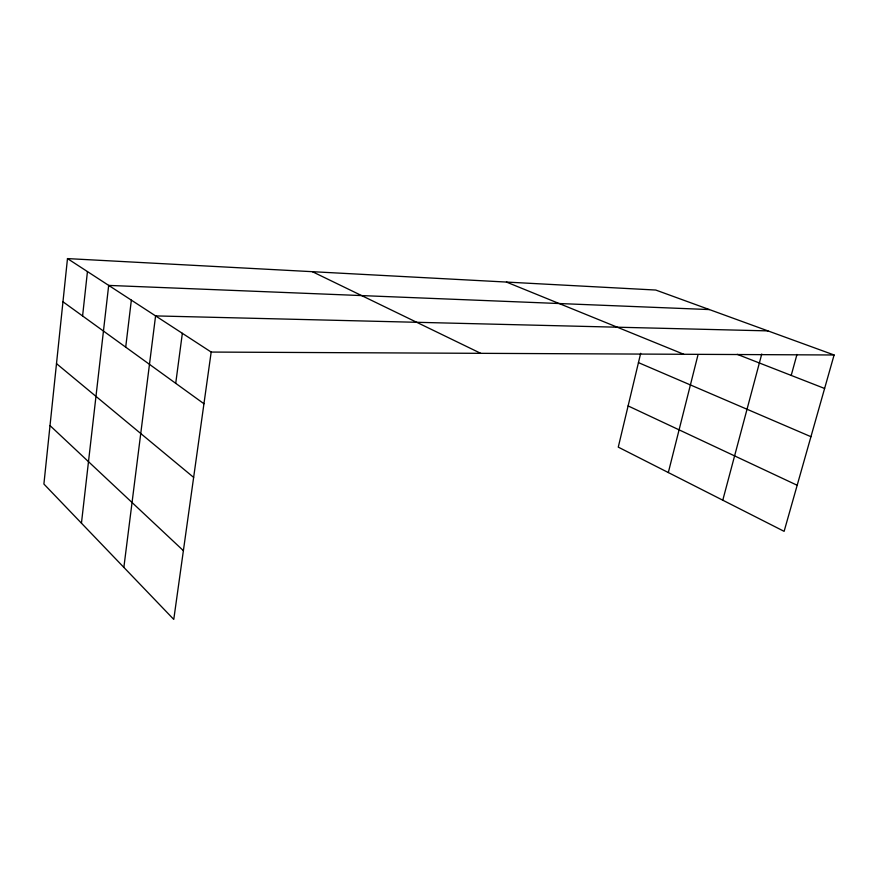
<?xml version="1.0" encoding="UTF-8"?>
<svg xmlns="http://www.w3.org/2000/svg" width="878" height="878" viewBox="0 0 878 878"><rect width="100%" height="100%" fill="white"/><g stroke="black" fill="none" stroke-linecap="round" stroke-linejoin="round"><path stroke-width="1.32" d="M67.485 258.593L43.9 484.041L173.767 619.407L211.181 352.067L67.485 258.593L655.778 290.047L834.1 354.986L784.12 531.344L618.266 447.132L640.677 353.296M82.587 315.97L87.449 271.576M81.445 523.167L108.685 285.405L709.402 309.572M125.708 347.15L131.349 300.144M123.864 567.386L155.582 315.904L767.921 330.885M175.721 383.324L182.35 333.322M668.323 472.551L697.977 354.899M722.781 500.197L761.764 353.999M791.21 375.422L796.972 354.449M211.181 352.067L834.1 354.986M737.235 354.339L824.607 388.471M506.441 282.068L683.775 354.284M638.449 362.625L810.943 436.695M628.11 405.921L797.18 485.26M312.359 271.686L480.716 353.329M62.975 301.78L203.948 403.748M56.499 363.635L193.643 477.391M50.013 425.589L183.392 550.671"/></g></svg>
